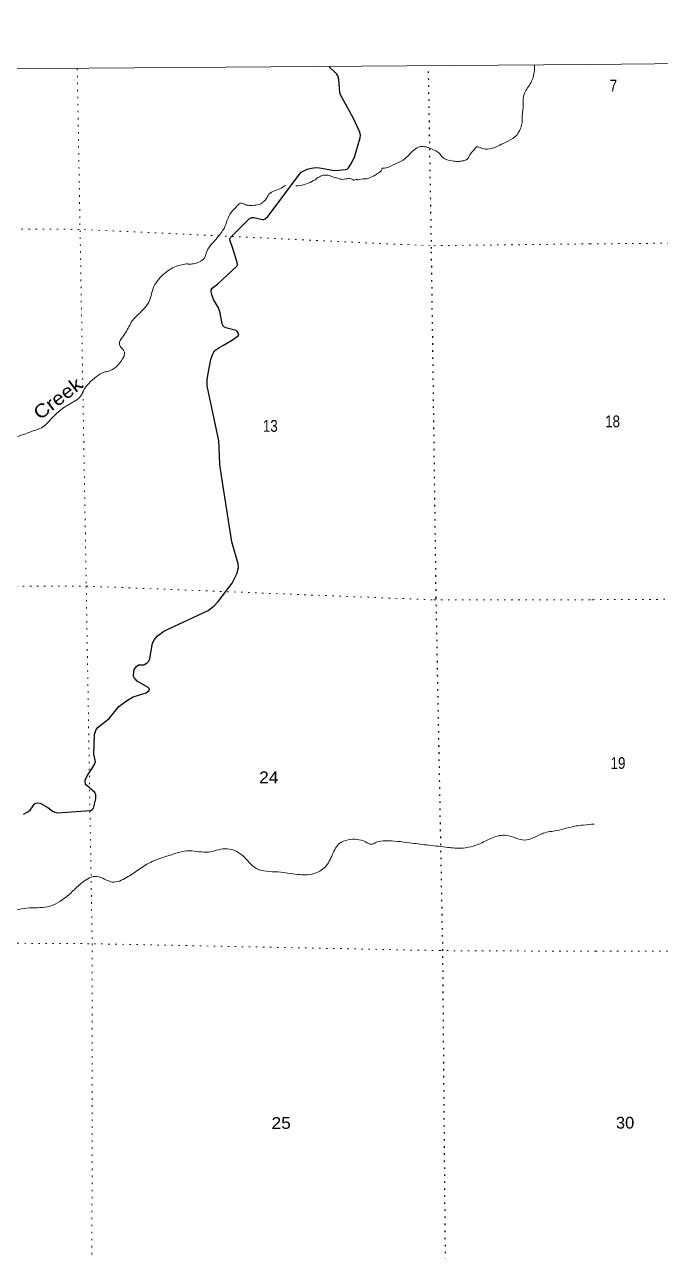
# Model space of a CAD drawing. Header units: feet. Extents: x -8 to 250644, y -192250 to 1368.
# Drawn here: x 178049 to 187545, y -16957 to 1368 of the extents above; entities that cross this region are included whole.
import ezdxf

# ---------------------------------------------------------------- set-up
doc = ezdxf.new("R2010")
doc.units = ezdxf.units.FT
doc.header["$LTSCALE"] = 70
doc.linetypes.add('DOTTED', pattern=[1.5, 0.3, -1.2])
doc.layers.add('27', color=7, linetype='Continuous')
doc.layers.add('41', color=7, linetype='Continuous')
for name, color, linetype, lineweight in [('29', 7, 'Continuous', 25), ('39', 7, 'Continuous', 13), ('4', 7, 'Continuous', 13), ('6', 7, 'DOTTED', 25), ('7', 7, 'DOTTED', 13)]:
    doc.layers.add(name, color=color, linetype=linetype, lineweight=lineweight)

msp = doc.modelspace()

# ---------------------------------------------------------------- linework, layer by layer
at = {"layer": '29'}
for points in [[(181020.6, -3420.21), (181139.35, -3353.04), (181240.73, -3283.64), (181246.86, -3264.04), (181238.71, -3239.57), (181226.48, -3217.14), (181207.61, -3199.83), (181055.29, -3164.11), (181020.43, -3141.96), (181000.26, -3100.89), (180969.69, -2935.7), (180944.75, -2862.19), (180873.06, -2740.76), (180844.34, -2663.43), (180834.15, -2622.65), (180838.23, -2594.09), (180850.45, -2571.66), (180932.31, -2509.47), (181221.66, -2241.29), (181229.53, -2220.88), (181224.44, -2185.19), (181158.21, -1977.41), (181116.48, -1847.59), (181114.38, -1832.37), (181122.53, -1814.02), (181213.18, -1724.11), (181405.82, -1532.58), (181441.11, -1514.83), (181471.04, -1512.19), (181601.85, -1542.94), (181621.86, -1542.78), (181640.2, -1532.58), (181681.98, -1496.89), (181746.63, -1416.87), (182152.76, -868.58), (182181.3, -838.16), (182200.65, -824.9), (182271.98, -794.31), (182335.16, -775.95), (182394.11, -769.41), (182451.33, -769.84), (182647.21, -808.43), (182699.98, -812.66), (182841.55, -798.04), (182867.1, -790.23), (182887.48, -771.88), (182922.12, -718.85), (182975.58, -613.96), (183061.72, -326.27), (183065.7, -286.05), (183057.65, -238.57), (182954.16, -24.76), (182767.43, 317.82), (182758.05, 352.86), (182740.51, 546.06), (182727.48, 601.66), (182713.45, 625.93), (182696.91, 640.41), (182596.83, 737.85)], [(178033.88, -10425.46), (178089.97, -10395.52), (178131.7, -10364.28), (178204.62, -10265.8), (178245.83, -10254.15), (178280.75, -10260.86), (178395.84, -10325.63), (178466.7, -10380.9), (178502.63, -10396.91), (178541.36, -10407.1), (179035.97, -10371.97), (179059.02, -10358.16), (179079.4, -10333.68), (179113.94, -10194.58), (179116.09, -10137.9), (179100.76, -10102.51), (178975.1, -9993.77), (178965.27, -9991.06), (178953.04, -9942.12), (178953.04, -9917.64), (178977.45, -9861.41), (179091.53, -9685.59), (179107.93, -9640.28), (179103.86, -9619.89), (179081.55, -9529.33), (179095.9, -9234.42), (179120.16, -9163.06), (179148.7, -9126.35), (179313.46, -8997.19), (179459.59, -8818.98), (179586.88, -8720.51), (179672.29, -8674.04), (179864, -8613.56), (179904.81, -8581.83), (179912.96, -8553.28), (179897.08, -8532.96), (179733.48, -8436.7), (179701.01, -8406.44), (179680.63, -8381.96), (179678.22, -8347.15), (179688.78, -8263.68), (179721.39, -8218.81), (179750.48, -8193.9), (179832.67, -8192.9), (179880.35, -8165.79), (179904.81, -8141.31), (179921.72, -8099.58), (179960.98, -7872.54), (179990.41, -7819.09), (180033.21, -7764.02), (180127.1, -7690.08), (180788.9, -7385.28), (180881.04, -7315.34), (180942.18, -7250.08), (181148.65, -6975.9), (181221.39, -6836.08), (181245.85, -6742.26), (181241.26, -6686.06), (181144.95, -6360.42), (180992.25, -5373.83), (180966.04, -5201.72), (180956.83, -4947.21), (180950.33, -4851.73), (180776.9, -4027.11), (180777.1, -3940.11), (180789.33, -3842.21), (180830.09, -3634.19), (180862.7, -3548.54), (180887.15, -3503.67), (180918.38, -3478.04), (180952.37, -3462.88), (181020.6, -3420.21)]]:
    msp.add_lwpolyline(points, dxfattribs=at)
at = {"layer": '39'}
for points in [[(185664.1, 762.86), (185662.9, 679.91), (185643.59, 583.15), (185612.08, 502.36), (185514.86, 340.51), (185493.65, 229.64), (185490.83, 84.73), (185477.62, -20.03), (185478.23, -94.48), (185468.52, -136.82), (185441.03, -217.56), (185339.42, -335.2), (185201.24, -406.86), (185091.05, -460.17), (185018.83, -482.95), (184906.23, -487.99), (184833.61, -462.49), (184791.39, -464.87), (184785.44, -475), (184711.72, -560.17), (184666.11, -639.06), (184583.9, -669.98), (184529.65, -676.51), (184429.01, -667.35), (184295.86, -620.25), (184275.57, -598.3), (184255.21, -568.3), (184087.49, -475.23), (184043.1, -459.53), (184000.84, -455.89), (183982.72, -454.03), (183886.46, -489.11), (183700.8, -657.8), (183580.6, -715.23), (183426.22, -774.97), (183384.06, -785.41), (183382.15, -797.5), (183322.32, -858.41), (183258.26, -895.21), (183164.04, -934.3), (183045.48, -947.43), (183017.36, -951.71), (183003.21, -943.79), (182963.09, -956.22), (182946.91, -946.31), (182779.95, -943.79), (182703.34, -922.34), (182681.18, -918.51), (182646.87, -904.74), (182513.93, -881.78), (182451.77, -904.48), (182365.77, -963.61), (182257.55, -1010.87), (182133.08, -1040.17), (182099.58, -1042.68)], [(181945.67, -1036.67), (181937.98, -1039.91), (181883.95, -1074.6), (181697.67, -1166.84), (181656.02, -1237.65), (181614.15, -1282.29), (181596.17, -1296.54), (181401.36, -1332.51), (181346.99, -1324.94), (181318.7, -1309.1), (181272.38, -1301.46), (181208.48, -1358.39), (181132.72, -1439.56), (181028.09, -1675.94), (180984.39, -1742.74), (180886.84, -1864.36), (180835, -1919.16), (180757.76, -2062.72), (180747.99, -2097.03), (180680.17, -2166.05), (180569.87, -2205.28), (180505.55, -2209.89), (180483.41, -2208.07), (180399.02, -2218.9), (180294.69, -2250.02), (180152.63, -2339.85), (179981.38, -2546.64), (179902.87, -2780.77), (179821.32, -2890.18), (179643.88, -3078.92), (179620.09, -3121.39), (179510.99, -3303.48), (179465.52, -3398.46), (179477.88, -3434.57), (179528.68, -3496.5), (179538.89, -3514.52), (179539.34, -3568.84), (179513.67, -3625.42), (179414.11, -3747.05), (179362.12, -3783.74), (179289.96, -3812.57), (179235.74, -3823.12)], [(179235.74, -3823.12), (179155.66, -3868.11), (179035.79, -3965.78), (178944.18, -4075.27), (178886.73, -4180.43), (178806.87, -4251.58), (178768.83, -4272.05), (178411.19, -4559), (178343.38, -4628.03), (178257.28, -4675.09), (178175.04, -4702), (178152.98, -4710.24), (178000.59, -4765.95), (177868.49, -4843.61), (177842.85, -4904.21), (177790.67, -4918.76), (177704.82, -4993.99), (177632.87, -5048.98), (177610.99, -5079.36), (177586.9, -5083.6), (177552.98, -5116.11), (177402.83, -5199.96), (177204.24, -5264.13), (177152.12, -5284.73), (177128.14, -5303.06), (177104.07, -5311.32), (176997.93, -5366.61), (176845.35, -5400.19), (176821.29, -5408.45), (176779.33, -5441.03), (176721.21, -5467.71), (176674.99, -5472.16), (176528.03, -5455.38), (176370.8, -5414.55), (176328.45, -5400.84), (176167.39, -5382.18), (175990.41, -5383.78), (175905.72, -5358.39), (175768.53, -5309.33), (175401.11, -5145.64), (175370.89, -5139.88), (175252.05, -5118.82), (175087.04, -5110.25), (174974.09, -5071.03), (174887.27, -5031.57), (174849.52, -4846.79), (174794.34, -4742.65), (174757.77, -4698.72), (174658.68, -4635.22), (174565.85, -4597.83), (174473.28, -4574.91)], [(174375.14, -10159.53), (174383, -10155.05), (174496, -10083.05), (174659, -10050.05), (174941, -10089.05), (175183, -10087.05), (175420, -10066.05), (175631, -10008.05), (175876, -10076.05), (176086, -10096.05), (176350, -10035.05), (176483, -10023.05), (176693, -10023.05), (176805, -10113.05), (176924, -10365.05), (177000, -10640.05), (177115, -11008.05), (177262, -11242.05), (177382, -11427.05), (177461, -11544.05), (177526, -11716.05), (177756, -11859.05), (178086, -11829.05), (178390, -11809.05), (178679, -11657.05), (178919, -11441.05), (179131, -11355.05), (179360, -11439.05), (179571, -11373.05), (179750, -11255.05), (179957, -11132.05), (180187, -11049.05), (180514, -10973.05), (180794, -10992.05), (181041, -10941.05), (181299, -11039.05), (181510, -11237.05), (181839, -11289.05), (182124, -11325.05), (182367, -11314.05), (182537, -11216.05), (182648, -11025.05), (182756, -10860.05), (182880, -10809.05), (183142, -10841.05), (183229, -10875.05), (183297, -10848.05), (183440, -10823.05), (183799, -10853.05), (184051, -10885.05), (184340, -10918.05), (184558, -10934.05), (184859, -10862.05), (185036, -10778.05), (185247, -10742.05), (185520, -10812.05), (185641, -10781.05), (185796, -10710.05), (185995, -10670.05), (186284, -10602.05), (186392, -10588.05), (186557.6, -10573.73)]]:
    msp.add_spline(points, degree=3, dxfattribs=at)
at = {"layer": '4'}
msp.add_lwpolyline([(0, -0.01), (31078.95, 21.37), (62157.81, 85.49), (93236.57, 192.37), (124315.15, 341.99), (155393.5, 534.37), (186473.05, 772.71), (217549.25, 1047.36), (248626.55, 1367.98), (250643.68, -181929.51), (219314.24, -182252.73), (187984.4, -182532.85), (156654.22, -182769.89), (125323.73, -182963.82), (93993, -183114.66), (62662.1, -183222.4), (31331.08, -183287.03), (0, -183308.59)], close=True, dxfattribs=at)
msp.add_lwpolyline([(0, -0.01), (31078.95, 21.37), (62157.81, 85.49), (93236.57, 192.37), (124315.15, 341.99), (155393.5, 534.37), (186473.05, 772.71), (217549.25, 1047.36), (248626.55, 1367.98), (250643.68, -181929.51), (219314.24, -182252.73), (187984.4, -182532.85), (156654.22, -182769.89), (125323.73, -182963.82), (93993, -183114.66), (62662.1, -183222.4), (31331.08, -183287.03), (0, -183308.59)], close=True, dxfattribs=at)
at = {"layer": '6'}
msp.add_lwpolyline([(184340, -17716.92), (184295.77, -12462.14), (184196.15, -7193.46), (184126.3, -1977.5), (184080.55, 749.89)], dxfattribs=at)
at = {"layer": '7'}
for points in [[(178836.61, 707.77), (178971.05, -7017.97), (179059.05, -12359.17), (179055.7, -17706.34), (179113.79, -23039.99)], [(186493.64, -1907.86), (189380.74, -1882), (194591.87, -1814.58), (199899.58, -1766.64), (205194.47, -1780.89), (210499.77, -1741.45), (215834.05, -1704.63), (217575.15, -1642.79)], [(186493.64, -1907.86), (186493.64, -1907.86), (184105.62, -1935.36), (178866.26, -1691.56), (173690.7, -1662.15), (173559.95, -1673.44)], [(186538.16, -7221.9), (189497.69, -7207.46), (194716.64, -7120.71), (199968.61, -7089.71), (205248.75, -7073.39), (210467.72, -7029.96), (215903.2, -7021.28), (217626.15, -6939.29)], [(172015.76, -7114.32), (173719.82, -7023.54), (178974.27, -7020.2), (184162.63, -7224.45), (186517.93, -7222.09), (186538.16, -7221.9)], [(186580.85, -12474.15), (184254.86, -12463.41), (179012.6, -12359.85), (173810.82, -12332.17), (170528.54, -12342.85)], [(186580.85, -12474.15), (189548.6, -12467.54), (191212.43, -12453.83)]]:
    msp.add_lwpolyline(points, dxfattribs=at)

# ---------------------------------------------------------------- texts
at = {"layer": '27', "width": 1.35}
msp.add_text('(Proposed - Approximate Alignment)', height=120, rotation=289.002, dxfattribs=at).set_placement((177285.42, -15904.46))
at = {"layer": '41', "width": 1.15}
msp.add_text('Creek', height=201.2, rotation=37.5, dxfattribs=at).set_placement((178279.04, -4546.67))
at = {"layer": '7'}
for s, height, width, p in [('7', 175, 0.85, (186787.39, 368.91)), ('13', 176, 0.85, (181607.62, -4715.05)), ('18', 175, 0.85, (186720, -4646.05)), ('19', 175, 0.85, (186801, -9750.05)), ('24', 176, 1.1, (181552.38, -9963.63)), ('25', 176, 1.1, (181737.67, -15126.14)), ('30', 175, 1.05, (186880.25, -15121.38))]:
    msp.add_text(s, height=height, dxfattribs=dict(at, width=width)).set_placement(p)

doc.saveas('drawing.dxf')
